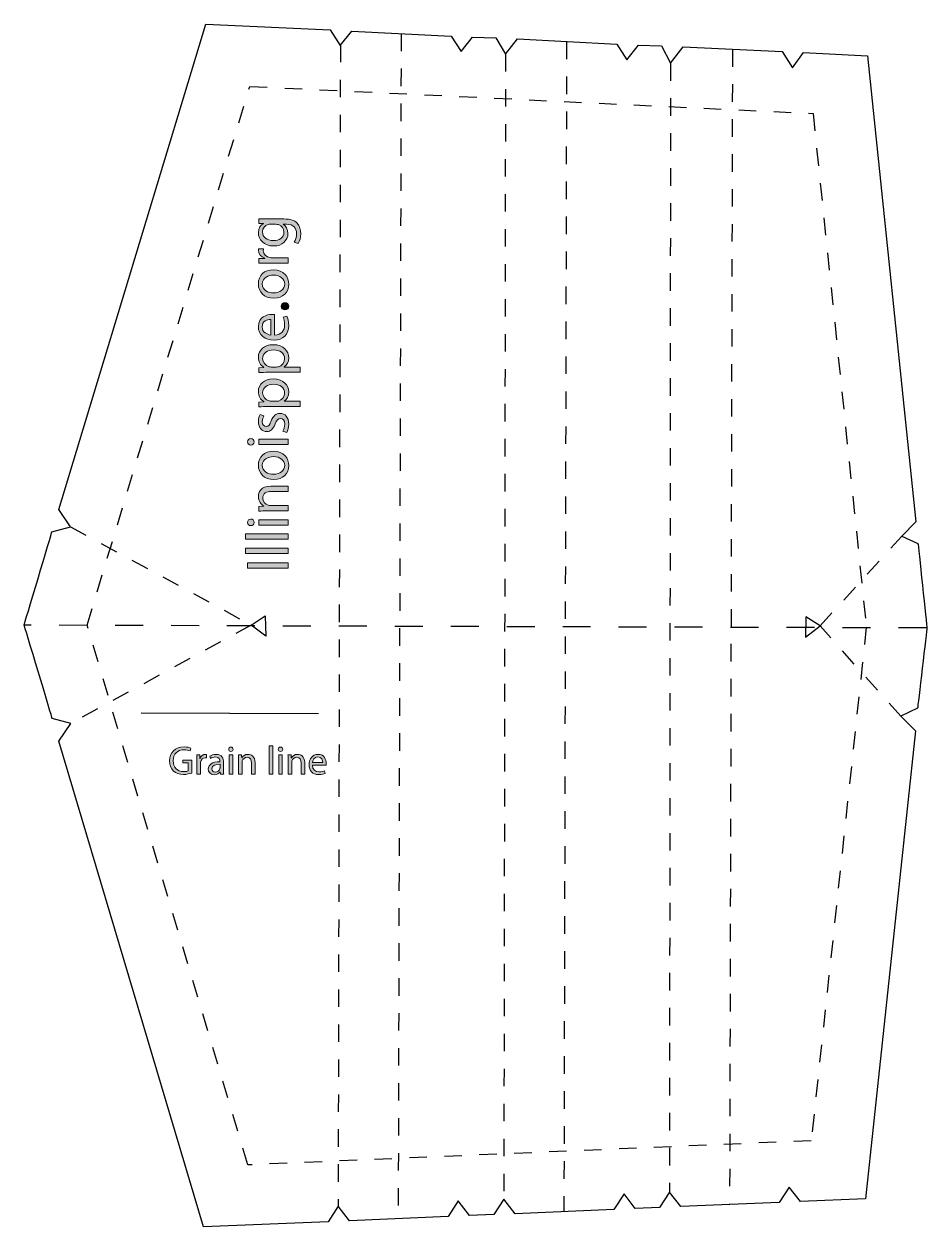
# Model space of a CAD drawing. Extents: x 39 to 556, y 54 to 741.
import ezdxf

# ---------------------------------------------------------------- set-up
doc = ezdxf.new("R2010")
doc.units = 0
doc.header["$MEASUREMENT"] = 0
for name, pattern in [('AI-Linetype-1', [32, 16, -16]), ('AI-Linetype-10', [20, 10, -10]), ('AI-Linetype-11', [20, 10, -10]), ('AI-Linetype-2', [20, 10, -10]), ('AI-Linetype-3', [20, 10, -10]), ('AI-Linetype-4', [20, 10, -10]), ('AI-Linetype-5', [20, 10, -10]), ('AI-Linetype-6', [20, 10, -10]), ('AI-Linetype-7', [20, 10, -10]), ('AI-Linetype-8', [20, 10, -10]), ('AI-Linetype-9', [20, 10, -10])]:
    doc.linetypes.add(name, pattern=pattern)
doc.layers.add('Layer 2', color=7, linetype='Continuous')

# ---------------------------------------------------------------- blocks, each defined once
blk = doc.blocks.new('block 2')
at = {"layer": 'Layer 2', "true_color": 0x231f20}
h = blk.add_hatch(color=250, dxfattribs=at)
h.dxf.hatch_style = 2
edge = h.paths.add_edge_path()
edge.add_spline(control_points=[(135.27, 313.22), (134.38, 312.9), (132.61, 312.38), (130.52, 312.38), (128.18, 312.38), (126.25, 312.97), (124.74, 314.42), (123.41, 315.7), (122.58, 317.77), (122.58, 320.18), (122.6, 324.79), (125.77, 328.16), (130.96, 328.16), (132.75, 328.16), (134.15, 327.77), (134.81, 327.45), (134.81, 327.45), (134.33, 325.82), (134.33, 325.82), (133.5, 326.19), (132.47, 326.49), (130.91, 326.49), (127.15, 326.49), (124.69, 324.15), (124.69, 320.27), (124.69, 316.35), (127.06, 314.03), (130.66, 314.03), (131.97, 314.03), (132.86, 314.21), (133.32, 314.44), (133.32, 314.44), (133.32, 319.05), (133.32, 319.05), (133.32, 319.05), (130.18, 319.05), (130.18, 319.05), (130.18, 319.05), (130.18, 320.66), (130.18, 320.66), (130.18, 320.66), (135.27, 320.66), (135.27, 320.66), (135.27, 320.66), (135.27, 313.22), (135.27, 313.22)], knot_values=[0, 0, 0, 0, 1, 1, 1, 2, 2, 2, 3, 3, 3, 4, 4, 4, 5, 5, 5, 6, 6, 6, 7, 7, 7, 8, 8, 8, 9, 9, 9, 10, 10, 10, 11, 11, 11, 12, 12, 12, 13, 13, 13, 14, 14, 14, 15, 15, 15, 15], degree=3, periodic=1)
h = blk.add_hatch(color=250, dxfattribs=at)
h.dxf.hatch_style = 2
edge = h.paths.add_edge_path()
edge.add_spline(control_points=[(138.25, 320.18), (138.25, 321.49), (138.23, 322.61), (138.16, 323.64), (138.16, 323.64), (139.93, 323.64), (139.93, 323.64), (139.93, 323.64), (140, 321.46), (140, 321.46), (140, 321.46), (140.09, 321.46), (140.09, 321.46), (140.59, 322.96), (141.81, 323.9), (143.16, 323.9), (143.39, 323.9), (143.55, 323.87), (143.74, 323.83), (143.74, 323.83), (143.74, 321.92), (143.74, 321.92), (143.53, 321.97), (143.32, 321.99), (143.05, 321.99), (141.63, 321.99), (140.62, 320.91), (140.34, 319.4), (140.29, 319.12), (140.25, 318.8), (140.25, 318.46), (140.25, 318.46), (140.25, 312.54), (140.25, 312.54), (140.25, 312.54), (138.25, 312.54), (138.25, 312.54), (138.25, 312.54), (138.25, 320.18), (138.25, 320.18)], knot_values=[0, 0, 0, 0, 1, 1, 1, 2, 2, 2, 3, 3, 3, 4, 4, 4, 5, 5, 5, 6, 6, 6, 7, 7, 7, 8, 8, 8, 9, 9, 9, 10, 10, 10, 11, 11, 11, 12, 12, 12, 13, 13, 13, 13], degree=3, periodic=1)
h = blk.add_hatch(color=250, dxfattribs=at)
h.dxf.hatch_style = 2
edge = h.paths.add_edge_path()
edge.add_spline(control_points=[(151.79, 312.54), (151.79, 312.54), (151.63, 313.94), (151.63, 313.94), (151.63, 313.94), (151.56, 313.94), (151.56, 313.94), (150.94, 313.06), (149.75, 312.28), (148.16, 312.28), (145.92, 312.28), (144.77, 313.87), (144.77, 315.47), (144.77, 318.16), (147.15, 319.63), (151.45, 319.6), (151.45, 319.6), (151.45, 319.83), (151.45, 319.83), (151.45, 320.75), (151.19, 322.4), (148.92, 322.4), (147.89, 322.4), (146.81, 322.08), (146.03, 321.58), (146.03, 321.58), (145.57, 322.91), (145.57, 322.91), (146.49, 323.51), (147.82, 323.9), (149.22, 323.9), (152.62, 323.9), (153.44, 321.58), (153.44, 319.35), (153.44, 319.35), (153.44, 315.2), (153.44, 315.2), (153.44, 314.23), (153.49, 313.29), (153.63, 312.54), (153.63, 312.54), (151.79, 312.54), (151.79, 312.54)], knot_values=[0, 0, 0, 0, 1, 1, 1, 2, 2, 2, 3, 3, 3, 4, 4, 4, 5, 5, 5, 6, 6, 6, 7, 7, 7, 8, 8, 8, 9, 9, 9, 10, 10, 10, 11, 11, 11, 12, 12, 12, 13, 13, 13, 14, 14, 14, 14], degree=3, periodic=1)
edge = h.paths.add_edge_path()
edge.add_spline(control_points=[(151.49, 318.21), (149.29, 318.25), (146.79, 317.86), (146.79, 315.7), (146.79, 314.39), (147.66, 313.78), (148.69, 313.78), (150.14, 313.78), (151.06, 314.69), (151.38, 315.63), (151.45, 315.84), (151.49, 316.07), (151.49, 316.28), (151.49, 316.28), (151.49, 318.21), (151.49, 318.21)], knot_values=[0, 0, 0, 0, 1, 1, 1, 2, 2, 2, 3, 3, 3, 4, 4, 4, 5, 5, 5, 5], degree=3, periodic=1)
h = blk.add_hatch(color=250, dxfattribs=at)
h.dxf.hatch_style = 2
edge = h.paths.add_edge_path()
edge.add_spline(control_points=[(158.95, 326.76), (158.97, 326.08), (158.47, 325.53), (157.66, 325.53), (156.95, 325.53), (156.45, 326.08), (156.45, 326.76), (156.45, 327.48), (156.97, 328.03), (157.71, 328.03), (158.47, 328.03), (158.95, 327.48), (158.95, 326.76)], knot_values=[0, 0, 0, 0, 1, 1, 1, 2, 2, 2, 3, 3, 3, 4, 4, 4, 4], degree=3, periodic=1)
h.paths.add_polyline_path([(156.7, 312.54), (156.7, 323.64), (158.72, 323.64), (158.72, 312.54)])
h = blk.add_hatch(color=250, dxfattribs=at)
h.dxf.hatch_style = 2
edge = h.paths.add_edge_path()
edge.add_spline(control_points=[(162.07, 320.64), (162.07, 321.79), (162.04, 322.73), (161.98, 323.64), (161.98, 323.64), (163.77, 323.64), (163.77, 323.64), (163.77, 323.64), (163.88, 321.81), (163.88, 321.81), (163.88, 321.81), (163.93, 321.81), (163.93, 321.81), (164.48, 322.86), (165.76, 323.9), (167.6, 323.9), (169.14, 323.9), (171.52, 322.98), (171.52, 319.17), (171.52, 319.17), (171.52, 312.54), (171.52, 312.54), (171.52, 312.54), (169.5, 312.54), (169.5, 312.54), (169.5, 312.54), (169.5, 318.94), (169.5, 318.94), (169.5, 320.73), (168.84, 322.22), (166.93, 322.22), (165.6, 322.22), (164.57, 321.28), (164.23, 320.16), (164.13, 319.9), (164.09, 319.56), (164.09, 319.21), (164.09, 319.21), (164.09, 312.54), (164.09, 312.54), (164.09, 312.54), (162.07, 312.54), (162.07, 312.54), (162.07, 312.54), (162.07, 320.64), (162.07, 320.64)], knot_values=[0, 0, 0, 0, 1, 1, 1, 2, 2, 2, 3, 3, 3, 4, 4, 4, 5, 5, 5, 6, 6, 6, 7, 7, 7, 8, 8, 8, 9, 9, 9, 10, 10, 10, 11, 11, 11, 12, 12, 12, 13, 13, 13, 14, 14, 14, 15, 15, 15, 15], degree=3, periodic=1)
h = blk.add_hatch(color=250, dxfattribs=at)
h.dxf.hatch_style = 2
h.paths.add_polyline_path([(179.67, 328.83), (181.69, 328.83), (181.69, 312.54), (179.67, 312.54)])
h = blk.add_hatch(color=250, dxfattribs=at)
h.dxf.hatch_style = 2
edge = h.paths.add_edge_path()
edge.add_spline(control_points=[(187.33, 326.76), (187.35, 326.08), (186.85, 325.53), (186.04, 325.53), (185.33, 325.53), (184.83, 326.08), (184.83, 326.76), (184.83, 327.48), (185.36, 328.03), (186.09, 328.03), (186.85, 328.03), (187.33, 327.48), (187.33, 326.76)], knot_values=[0, 0, 0, 0, 1, 1, 1, 2, 2, 2, 3, 3, 3, 4, 4, 4, 4], degree=3, periodic=1)
h.paths.add_polyline_path([(185.08, 312.54), (185.08, 323.64), (187.1, 323.64), (187.1, 312.54)])
h = blk.add_hatch(color=250, dxfattribs=at)
h.dxf.hatch_style = 2
edge = h.paths.add_edge_path()
edge.add_spline(control_points=[(190.45, 320.64), (190.45, 321.79), (190.43, 322.73), (190.36, 323.64), (190.36, 323.64), (192.15, 323.64), (192.15, 323.64), (192.15, 323.64), (192.26, 321.81), (192.26, 321.81), (192.26, 321.81), (192.31, 321.81), (192.31, 321.81), (192.86, 322.86), (194.14, 323.9), (195.98, 323.9), (197.52, 323.9), (199.9, 322.98), (199.9, 319.17), (199.9, 319.17), (199.9, 312.54), (199.9, 312.54), (199.9, 312.54), (197.88, 312.54), (197.88, 312.54), (197.88, 312.54), (197.88, 318.94), (197.88, 318.94), (197.88, 320.73), (197.22, 322.22), (195.31, 322.22), (193.98, 322.22), (192.95, 321.28), (192.61, 320.16), (192.51, 319.9), (192.47, 319.56), (192.47, 319.21), (192.47, 319.21), (192.47, 312.54), (192.47, 312.54), (192.47, 312.54), (190.45, 312.54), (190.45, 312.54), (190.45, 312.54), (190.45, 320.64), (190.45, 320.64)], knot_values=[0, 0, 0, 0, 1, 1, 1, 2, 2, 2, 3, 3, 3, 4, 4, 4, 5, 5, 5, 6, 6, 6, 7, 7, 7, 8, 8, 8, 9, 9, 9, 10, 10, 10, 11, 11, 11, 12, 12, 12, 13, 13, 13, 14, 14, 14, 15, 15, 15, 15], degree=3, periodic=1)
h = blk.add_hatch(color=250, dxfattribs=at)
h.dxf.hatch_style = 2
edge = h.paths.add_edge_path()
edge.add_spline(control_points=[(204.31, 317.72), (204.35, 314.99), (206.1, 313.87), (208.12, 313.87), (209.56, 313.87), (210.43, 314.12), (211.19, 314.44), (211.19, 314.44), (211.54, 313), (211.54, 313), (210.82, 312.67), (209.61, 312.31), (207.84, 312.31), (204.42, 312.31), (202.38, 314.56), (202.38, 317.91), (202.38, 321.26), (204.35, 323.9), (207.59, 323.9), (211.21, 323.9), (212.18, 320.71), (212.18, 318.66), (212.18, 318.25), (212.13, 317.93), (212.11, 317.72), (212.11, 317.72), (204.31, 317.72), (204.31, 317.72)], knot_values=[0, 0, 0, 0, 1, 1, 1, 2, 2, 2, 3, 3, 3, 4, 4, 4, 5, 5, 5, 6, 6, 6, 7, 7, 7, 8, 8, 8, 9, 9, 9, 9], degree=3, periodic=1)
edge = h.paths.add_edge_path()
edge.add_spline(control_points=[(210.23, 319.17), (210.25, 320.45), (209.7, 322.45), (207.43, 322.45), (205.39, 322.45), (204.49, 320.57), (204.33, 319.17), (204.33, 319.17), (210.23, 319.17), (210.23, 319.17)], knot_values=[0, 0, 0, 0, 1, 1, 1, 2, 2, 2, 3, 3, 3, 3], degree=3, periodic=1)
at = {"layer": 'Layer 2', "lineweight": 0}
for points in [[(156.7, 312.54), (156.7, 323.64), (158.72, 323.64), (158.72, 312.54), (156.7, 312.54)], [(179.67, 328.83), (181.69, 328.83), (181.69, 312.54), (179.67, 312.54), (179.67, 328.83)], [(185.08, 312.54), (185.08, 323.64), (187.1, 323.64), (187.1, 312.54), (185.08, 312.54)]]:
    blk.add_lwpolyline(points, dxfattribs=at)
for points, knots in [([(135.27, 313.22), (134.38, 312.9), (132.61, 312.38), (130.52, 312.38), (128.18, 312.38), (126.25, 312.97), (124.74, 314.42), (123.41, 315.7), (122.58, 317.77), (122.58, 320.18), (122.6, 324.79), (125.77, 328.16), (130.96, 328.16), (132.75, 328.16), (134.15, 327.77), (134.81, 327.45), (134.81, 327.45), (134.33, 325.82), (134.33, 325.82), (133.5, 326.19), (132.47, 326.49), (130.91, 326.49), (127.15, 326.49), (124.69, 324.15), (124.69, 320.27), (124.69, 316.35), (127.06, 314.03), (130.66, 314.03), (131.97, 314.03), (132.86, 314.21), (133.32, 314.44), (133.32, 314.44), (133.32, 319.05), (133.32, 319.05), (133.32, 319.05), (130.18, 319.05), (130.18, 319.05), (130.18, 319.05), (130.18, 320.66), (130.18, 320.66), (130.18, 320.66), (135.27, 320.66), (135.27, 320.66), (135.27, 320.66), (135.27, 313.22), (135.27, 313.22)], [0, 0, 0, 0, 1, 1, 1, 2, 2, 2, 3, 3, 3, 4, 4, 4, 5, 5, 5, 6, 6, 6, 7, 7, 7, 8, 8, 8, 9, 9, 9, 10, 10, 10, 11, 11, 11, 12, 12, 12, 13, 13, 13, 14, 14, 14, 15, 15, 15, 15]), ([(138.25, 320.18), (138.25, 321.49), (138.23, 322.61), (138.16, 323.64), (138.16, 323.64), (139.93, 323.64), (139.93, 323.64), (139.93, 323.64), (140, 321.46), (140, 321.46), (140, 321.46), (140.09, 321.46), (140.09, 321.46), (140.59, 322.96), (141.81, 323.9), (143.16, 323.9), (143.39, 323.9), (143.55, 323.87), (143.74, 323.83), (143.74, 323.83), (143.74, 321.92), (143.74, 321.92), (143.53, 321.97), (143.32, 321.99), (143.05, 321.99), (141.63, 321.99), (140.62, 320.91), (140.34, 319.4), (140.29, 319.12), (140.25, 318.8), (140.25, 318.46), (140.25, 318.46), (140.25, 312.54), (140.25, 312.54), (140.25, 312.54), (138.25, 312.54), (138.25, 312.54), (138.25, 312.54), (138.25, 320.18), (138.25, 320.18)], [0, 0, 0, 0, 1, 1, 1, 2, 2, 2, 3, 3, 3, 4, 4, 4, 5, 5, 5, 6, 6, 6, 7, 7, 7, 8, 8, 8, 9, 9, 9, 10, 10, 10, 11, 11, 11, 12, 12, 12, 13, 13, 13, 13]), ([(151.79, 312.54), (151.79, 312.54), (151.63, 313.94), (151.63, 313.94), (151.63, 313.94), (151.56, 313.94), (151.56, 313.94), (150.94, 313.06), (149.75, 312.28), (148.16, 312.28), (145.92, 312.28), (144.77, 313.87), (144.77, 315.47), (144.77, 318.16), (147.15, 319.63), (151.45, 319.6), (151.45, 319.6), (151.45, 319.83), (151.45, 319.83), (151.45, 320.75), (151.19, 322.4), (148.92, 322.4), (147.89, 322.4), (146.81, 322.08), (146.03, 321.58), (146.03, 321.58), (145.57, 322.91), (145.57, 322.91), (146.49, 323.51), (147.82, 323.9), (149.22, 323.9), (152.62, 323.9), (153.44, 321.58), (153.44, 319.35), (153.44, 319.35), (153.44, 315.2), (153.44, 315.2), (153.44, 314.23), (153.49, 313.29), (153.63, 312.54), (153.63, 312.54), (151.79, 312.54), (151.79, 312.54)], [0, 0, 0, 0, 1, 1, 1, 2, 2, 2, 3, 3, 3, 4, 4, 4, 5, 5, 5, 6, 6, 6, 7, 7, 7, 8, 8, 8, 9, 9, 9, 10, 10, 10, 11, 11, 11, 12, 12, 12, 13, 13, 13, 14, 14, 14, 14]), ([(158.95, 326.76), (158.97, 326.08), (158.47, 325.53), (157.66, 325.53), (156.95, 325.53), (156.45, 326.08), (156.45, 326.76), (156.45, 327.48), (156.97, 328.03), (157.71, 328.03), (158.47, 328.03), (158.95, 327.48), (158.95, 326.76)], [0, 0, 0, 0, 1, 1, 1, 2, 2, 2, 3, 3, 3, 4, 4, 4, 4]), ([(162.07, 320.64), (162.07, 321.79), (162.04, 322.73), (161.98, 323.64), (161.98, 323.64), (163.77, 323.64), (163.77, 323.64), (163.77, 323.64), (163.88, 321.81), (163.88, 321.81), (163.88, 321.81), (163.93, 321.81), (163.93, 321.81), (164.48, 322.86), (165.76, 323.9), (167.6, 323.9), (169.14, 323.9), (171.52, 322.98), (171.52, 319.17), (171.52, 319.17), (171.52, 312.54), (171.52, 312.54), (171.52, 312.54), (169.5, 312.54), (169.5, 312.54), (169.5, 312.54), (169.5, 318.94), (169.5, 318.94), (169.5, 320.73), (168.84, 322.22), (166.93, 322.22), (165.6, 322.22), (164.57, 321.28), (164.23, 320.16), (164.13, 319.9), (164.09, 319.56), (164.09, 319.21), (164.09, 319.21), (164.09, 312.54), (164.09, 312.54), (164.09, 312.54), (162.07, 312.54), (162.07, 312.54), (162.07, 312.54), (162.07, 320.64), (162.07, 320.64)], [0, 0, 0, 0, 1, 1, 1, 2, 2, 2, 3, 3, 3, 4, 4, 4, 5, 5, 5, 6, 6, 6, 7, 7, 7, 8, 8, 8, 9, 9, 9, 10, 10, 10, 11, 11, 11, 12, 12, 12, 13, 13, 13, 14, 14, 14, 15, 15, 15, 15]), ([(187.33, 326.76), (187.35, 326.08), (186.85, 325.53), (186.04, 325.53), (185.33, 325.53), (184.83, 326.08), (184.83, 326.76), (184.83, 327.48), (185.36, 328.03), (186.09, 328.03), (186.85, 328.03), (187.33, 327.48), (187.33, 326.76)], [0, 0, 0, 0, 1, 1, 1, 2, 2, 2, 3, 3, 3, 4, 4, 4, 4]), ([(190.45, 320.64), (190.45, 321.79), (190.43, 322.73), (190.36, 323.64), (190.36, 323.64), (192.15, 323.64), (192.15, 323.64), (192.15, 323.64), (192.26, 321.81), (192.26, 321.81), (192.26, 321.81), (192.31, 321.81), (192.31, 321.81), (192.86, 322.86), (194.14, 323.9), (195.98, 323.9), (197.52, 323.9), (199.9, 322.98), (199.9, 319.17), (199.9, 319.17), (199.9, 312.54), (199.9, 312.54), (199.9, 312.54), (197.88, 312.54), (197.88, 312.54), (197.88, 312.54), (197.88, 318.94), (197.88, 318.94), (197.88, 320.73), (197.22, 322.22), (195.31, 322.22), (193.98, 322.22), (192.95, 321.28), (192.61, 320.16), (192.51, 319.9), (192.47, 319.56), (192.47, 319.21), (192.47, 319.21), (192.47, 312.54), (192.47, 312.54), (192.47, 312.54), (190.45, 312.54), (190.45, 312.54), (190.45, 312.54), (190.45, 320.64), (190.45, 320.64)], [0, 0, 0, 0, 1, 1, 1, 2, 2, 2, 3, 3, 3, 4, 4, 4, 5, 5, 5, 6, 6, 6, 7, 7, 7, 8, 8, 8, 9, 9, 9, 10, 10, 10, 11, 11, 11, 12, 12, 12, 13, 13, 13, 14, 14, 14, 15, 15, 15, 15]), ([(204.31, 317.72), (204.35, 314.99), (206.1, 313.87), (208.12, 313.87), (209.56, 313.87), (210.43, 314.12), (211.19, 314.44), (211.19, 314.44), (211.54, 313), (211.54, 313), (210.82, 312.67), (209.61, 312.31), (207.84, 312.31), (204.42, 312.31), (202.38, 314.56), (202.38, 317.91), (202.38, 321.26), (204.35, 323.9), (207.59, 323.9), (211.21, 323.9), (212.18, 320.71), (212.18, 318.66), (212.18, 318.25), (212.13, 317.93), (212.11, 317.72), (212.11, 317.72), (204.31, 317.72), (204.31, 317.72)], [0, 0, 0, 0, 1, 1, 1, 2, 2, 2, 3, 3, 3, 4, 4, 4, 5, 5, 5, 6, 6, 6, 7, 7, 7, 8, 8, 8, 9, 9, 9, 9]), ([(151.49, 318.21), (149.29, 318.25), (146.79, 317.86), (146.79, 315.7), (146.79, 314.39), (147.66, 313.78), (148.69, 313.78), (150.14, 313.78), (151.06, 314.69), (151.38, 315.63), (151.45, 315.84), (151.49, 316.07), (151.49, 316.28), (151.49, 316.28), (151.49, 318.21), (151.49, 318.21)], [0, 0, 0, 0, 1, 1, 1, 2, 2, 2, 3, 3, 3, 4, 4, 4, 5, 5, 5, 5]), ([(210.23, 319.17), (210.25, 320.45), (209.7, 322.45), (207.43, 322.45), (205.39, 322.45), (204.49, 320.57), (204.33, 319.17), (204.33, 319.17), (210.23, 319.17), (210.23, 319.17)], [0, 0, 0, 0, 1, 1, 1, 2, 2, 2, 3, 3, 3, 3])]:
    blk.add_open_spline(points, degree=3, knots=knots, dxfattribs=at)
blk = doc.blocks.new('block 3')
at = {"layer": 'Layer 2', "true_color": 0x231f20}
h = blk.add_hatch(color=250, dxfattribs=at)
h.dxf.hatch_style = 2
edge = h.paths.add_edge_path()
edge.add_spline(control_points=[(173.77, 630.06), (174.98, 630), (176.32, 629.93), (178.35, 629.93), (178.35, 629.93), (188.02, 629.93), (188.02, 629.93), (191.84, 629.93), (194.18, 629.17), (195.62, 627.55), (197.14, 625.94), (197.62, 623.6), (197.62, 621.5), (197.62, 619.5), (197.14, 617.3), (196.24, 615.96), (196.24, 615.96), (193.94, 616.71), (193.94, 616.71), (194.63, 617.81), (195.25, 619.54), (195.25, 621.6), (195.25, 624.7), (193.63, 626.97), (189.43, 626.97), (189.43, 626.97), (187.57, 626.97), (187.57, 626.97), (187.57, 626.97), (187.57, 626.9), (187.57, 626.9), (189.12, 625.97), (190.36, 624.18), (190.36, 621.6), (190.36, 617.47), (186.85, 614.51), (182.24, 614.51), (176.6, 614.51), (173.4, 618.19), (173.4, 622.01), (173.4, 624.9), (174.91, 626.49), (176.29, 627.21), (176.29, 627.21), (176.29, 627.28), (176.29, 627.28), (176.29, 627.28), (173.77, 627.42), (173.77, 627.42), (173.77, 627.42), (173.77, 630.06), (173.77, 630.06)], knot_values=[0, 0, 0, 0, 1, 1, 1, 2, 2, 2, 3, 3, 3, 4, 4, 4, 5, 5, 5, 6, 6, 6, 7, 7, 7, 8, 8, 8, 9, 9, 9, 10, 10, 10, 11, 11, 11, 12, 12, 12, 13, 13, 13, 14, 14, 14, 15, 15, 15, 16, 16, 16, 17, 17, 17, 17], degree=3, periodic=1)
edge = h.paths.add_edge_path()
edge.add_spline(control_points=[(180.35, 626.93), (179.83, 626.93), (179.38, 626.9), (178.97, 626.76), (177.22, 626.21), (175.77, 624.73), (175.77, 622.53), (175.77, 619.64), (178.21, 617.57), (182.07, 617.57), (185.34, 617.57), (188.05, 619.23), (188.05, 622.49), (188.05, 624.35), (186.88, 626.04), (184.96, 626.69), (184.44, 626.86), (183.86, 626.93), (183.34, 626.93), (183.34, 626.93), (180.35, 626.93), (180.35, 626.93)], knot_values=[0, 0, 0, 0, 1, 1, 1, 2, 2, 2, 3, 3, 3, 4, 4, 4, 5, 5, 5, 6, 6, 6, 7, 7, 7, 7], degree=3, periodic=1)
h = blk.add_hatch(color=250, dxfattribs=at)
h.dxf.hatch_style = 2
edge = h.paths.add_edge_path()
edge.add_spline(control_points=[(178.97, 604.74), (177.01, 604.74), (175.32, 604.7), (173.77, 604.6), (173.77, 604.6), (173.77, 607.25), (173.77, 607.25), (173.77, 607.25), (177.04, 607.35), (177.04, 607.35), (177.04, 607.35), (177.04, 607.49), (177.04, 607.49), (174.81, 608.25), (173.4, 610.07), (173.4, 612.1), (173.4, 612.44), (173.43, 612.69), (173.5, 612.96), (173.5, 612.96), (176.36, 612.96), (176.36, 612.96), (176.29, 612.65), (176.25, 612.34), (176.25, 611.93), (176.25, 609.79), (177.87, 608.28), (180.14, 607.87), (180.55, 607.8), (181.04, 607.73), (181.55, 607.73), (181.55, 607.73), (190.43, 607.73), (190.43, 607.73), (190.43, 607.73), (190.43, 604.74), (190.43, 604.74), (190.43, 604.74), (178.97, 604.74), (178.97, 604.74)], knot_values=[0, 0, 0, 0, 1, 1, 1, 2, 2, 2, 3, 3, 3, 4, 4, 4, 5, 5, 5, 6, 6, 6, 7, 7, 7, 8, 8, 8, 9, 9, 9, 10, 10, 10, 11, 11, 11, 12, 12, 12, 13, 13, 13, 13], degree=3, periodic=1)
h = blk.add_hatch(color=250, dxfattribs=at)
h.dxf.hatch_style = 2
edge = h.paths.add_edge_path()
edge.add_spline(control_points=[(181.96, 600.91), (188.12, 600.91), (190.81, 596.65), (190.81, 592.62), (190.81, 588.11), (187.5, 584.64), (182.24, 584.64), (176.67, 584.64), (173.4, 588.29), (173.4, 592.9), (173.4, 597.68), (176.87, 600.91), (181.96, 600.91)], knot_values=[0, 0, 0, 0, 1, 1, 1, 2, 2, 2, 3, 3, 3, 4, 4, 4, 4], degree=3, periodic=1)
edge = h.paths.add_edge_path()
edge.add_spline(control_points=[(182.14, 587.7), (185.78, 587.7), (188.54, 589.8), (188.54, 592.76), (188.54, 595.65), (185.82, 597.82), (182.07, 597.82), (179.25, 597.82), (175.67, 596.41), (175.67, 592.83), (175.67, 589.25), (178.97, 587.7), (182.14, 587.7)], knot_values=[0, 0, 0, 0, 1, 1, 1, 2, 2, 2, 3, 3, 3, 4, 4, 4, 4], degree=3, periodic=1)
h = blk.add_hatch(color=250, dxfattribs=at)
h.dxf.hatch_style = 2
edge = h.paths.add_edge_path()
edge.add_spline(control_points=[(188.64, 578), (187.37, 578), (186.47, 578.86), (186.47, 580.06), (186.47, 581.27), (187.37, 582.09), (188.64, 582.09), (189.88, 582.09), (190.81, 581.3), (190.81, 580.03), (190.81, 578.82), (189.88, 578), (188.64, 578)], knot_values=[0, 0, 0, 0, 1, 1, 1, 2, 2, 2, 3, 3, 3, 4, 4, 4, 4], degree=3, periodic=1)
h = blk.add_hatch(color=250, dxfattribs=at)
h.dxf.hatch_style = 2
edge = h.paths.add_edge_path()
edge.add_spline(control_points=[(182.65, 563.58), (186.75, 563.64), (188.43, 566.26), (188.43, 569.29), (188.43, 571.46), (188.05, 572.76), (187.57, 573.9), (187.57, 573.9), (189.74, 574.41), (189.74, 574.41), (190.22, 573.35), (190.77, 571.52), (190.77, 568.87), (190.77, 563.75), (187.4, 560.69), (182.38, 560.69), (177.35, 560.69), (173.4, 563.64), (173.4, 568.5), (173.4, 573.93), (178.18, 575.38), (181.24, 575.38), (181.86, 575.38), (182.34, 575.31), (182.65, 575.27), (182.65, 575.27), (182.65, 563.58), (182.65, 563.58)], knot_values=[0, 0, 0, 0, 1, 1, 1, 2, 2, 2, 3, 3, 3, 4, 4, 4, 5, 5, 5, 6, 6, 6, 7, 7, 7, 8, 8, 8, 9, 9, 9, 9], degree=3, periodic=1)
edge = h.paths.add_edge_path()
edge.add_spline(control_points=[(180.48, 572.45), (178.56, 572.49), (175.56, 571.66), (175.56, 568.26), (175.56, 565.19), (178.39, 563.85), (180.48, 563.61), (180.48, 563.61), (180.48, 572.45), (180.48, 572.45)], knot_values=[0, 0, 0, 0, 1, 1, 1, 2, 2, 2, 3, 3, 3, 3], degree=3, periodic=1)
h = blk.add_hatch(color=250, dxfattribs=at)
h.dxf.hatch_style = 2
edge = h.paths.add_edge_path()
edge.add_spline(control_points=[(179.21, 542.31), (177.08, 542.31), (175.36, 542.24), (173.77, 542.17), (173.77, 542.17), (173.77, 544.89), (173.77, 544.89), (173.77, 544.89), (176.63, 545.03), (176.63, 545.03), (176.63, 545.03), (176.63, 545.09), (176.63, 545.09), (174.6, 546.33), (173.4, 548.29), (173.4, 551.01), (173.4, 555.04), (176.8, 558.07), (181.86, 558.07), (187.85, 558.07), (190.81, 554.42), (190.81, 550.5), (190.81, 548.29), (189.84, 546.37), (188.19, 545.37), (188.19, 545.37), (188.19, 545.3), (188.19, 545.3), (188.19, 545.3), (197.24, 545.3), (197.24, 545.3), (197.24, 545.3), (197.24, 542.31), (197.24, 542.31), (197.24, 542.31), (179.21, 542.31), (179.21, 542.31)], knot_values=[0, 0, 0, 0, 1, 1, 1, 2, 2, 2, 3, 3, 3, 4, 4, 4, 5, 5, 5, 6, 6, 6, 7, 7, 7, 8, 8, 8, 9, 9, 9, 10, 10, 10, 11, 11, 11, 12, 12, 12, 12], degree=3, periodic=1)
edge = h.paths.add_edge_path()
edge.add_spline(control_points=[(183.65, 545.3), (184.1, 545.3), (184.51, 545.37), (184.89, 545.44), (186.99, 545.99), (188.43, 547.81), (188.43, 549.98), (188.43, 553.18), (185.82, 555.04), (182, 555.04), (178.66, 555.04), (175.81, 553.28), (175.81, 550.08), (175.81, 548.02), (177.28, 546.09), (179.56, 545.51), (179.93, 545.4), (180.38, 545.3), (180.79, 545.3), (180.79, 545.3), (183.65, 545.3), (183.65, 545.3)], knot_values=[0, 0, 0, 0, 1, 1, 1, 2, 2, 2, 3, 3, 3, 4, 4, 4, 5, 5, 5, 6, 6, 6, 7, 7, 7, 7], degree=3, periodic=1)
h = blk.add_hatch(color=250, dxfattribs=at)
h.dxf.hatch_style = 2
edge = h.paths.add_edge_path()
edge.add_spline(control_points=[(179.21, 522.73), (177.08, 522.73), (175.36, 522.66), (173.77, 522.59), (173.77, 522.59), (173.77, 525.31), (173.77, 525.31), (173.77, 525.31), (176.63, 525.44), (176.63, 525.44), (176.63, 525.44), (176.63, 525.51), (176.63, 525.51), (174.6, 526.75), (173.4, 528.71), (173.4, 531.43), (173.4, 535.46), (176.8, 538.48), (181.86, 538.48), (187.85, 538.48), (190.81, 534.84), (190.81, 530.92), (190.81, 528.71), (189.84, 526.79), (188.19, 525.79), (188.19, 525.79), (188.19, 525.72), (188.19, 525.72), (188.19, 525.72), (197.24, 525.72), (197.24, 525.72), (197.24, 525.72), (197.24, 522.73), (197.24, 522.73), (197.24, 522.73), (179.21, 522.73), (179.21, 522.73)], knot_values=[0, 0, 0, 0, 1, 1, 1, 2, 2, 2, 3, 3, 3, 4, 4, 4, 5, 5, 5, 6, 6, 6, 7, 7, 7, 8, 8, 8, 9, 9, 9, 10, 10, 10, 11, 11, 11, 12, 12, 12, 12], degree=3, periodic=1)
edge = h.paths.add_edge_path()
edge.add_spline(control_points=[(183.65, 525.72), (184.1, 525.72), (184.51, 525.79), (184.89, 525.86), (186.99, 526.41), (188.43, 528.23), (188.43, 530.4), (188.43, 533.6), (185.82, 535.46), (182, 535.46), (178.66, 535.46), (175.81, 533.7), (175.81, 530.5), (175.81, 528.44), (177.28, 526.51), (179.56, 525.93), (179.93, 525.82), (180.38, 525.72), (180.79, 525.72), (180.79, 525.72), (183.65, 525.72), (183.65, 525.72)], knot_values=[0, 0, 0, 0, 1, 1, 1, 2, 2, 2, 3, 3, 3, 4, 4, 4, 5, 5, 5, 6, 6, 6, 7, 7, 7, 7], degree=3, periodic=1)
h = blk.add_hatch(color=250, dxfattribs=at)
h.dxf.hatch_style = 2
edge = h.paths.add_edge_path()
edge.add_spline(control_points=[(187.33, 508.68), (187.92, 509.58), (188.54, 511.16), (188.54, 512.68), (188.54, 514.88), (187.44, 515.91), (186.06, 515.91), (184.61, 515.91), (183.82, 515.05), (183, 512.81), (181.93, 509.82), (180.28, 508.41), (178.28, 508.41), (175.6, 508.41), (173.4, 510.58), (173.4, 514.15), (173.4, 515.84), (173.88, 517.32), (174.43, 518.25), (174.43, 518.25), (176.63, 517.49), (176.63, 517.49), (176.22, 516.84), (175.67, 515.63), (175.67, 514.09), (175.67, 512.3), (176.7, 511.3), (177.94, 511.3), (179.31, 511.3), (179.93, 512.3), (180.76, 514.46), (181.86, 517.35), (183.31, 518.83), (185.78, 518.83), (188.71, 518.83), (190.77, 516.56), (190.77, 512.61), (190.77, 510.78), (190.33, 509.1), (189.64, 507.93), (189.64, 507.93), (187.33, 508.68), (187.33, 508.68)], knot_values=[0, 0, 0, 0, 1, 1, 1, 2, 2, 2, 3, 3, 3, 4, 4, 4, 5, 5, 5, 6, 6, 6, 7, 7, 7, 8, 8, 8, 9, 9, 9, 10, 10, 10, 11, 11, 11, 12, 12, 12, 13, 13, 13, 14, 14, 14, 14], degree=3, periodic=1)
h = blk.add_hatch(color=250, dxfattribs=at)
h.dxf.hatch_style = 2
edge = h.paths.add_edge_path()
edge.add_spline(control_points=[(169.1, 504.42), (170.13, 504.45), (170.95, 503.69), (170.95, 502.49), (170.95, 501.42), (170.13, 500.67), (169.1, 500.67), (168.03, 500.67), (167.2, 501.46), (167.2, 502.56), (167.2, 503.69), (168.03, 504.42), (169.1, 504.42)], knot_values=[0, 0, 0, 0, 1, 1, 1, 2, 2, 2, 3, 3, 3, 4, 4, 4, 4], degree=3, periodic=1)
h.paths.add_polyline_path([(190.43, 501.04), (173.77, 501.04), (173.77, 504.07), (190.43, 504.07)])
h = blk.add_hatch(color=250, dxfattribs=at)
h.dxf.hatch_style = 2
edge = h.paths.add_edge_path()
edge.add_spline(control_points=[(181.96, 497.22), (188.12, 497.22), (190.81, 492.95), (190.81, 488.93), (190.81, 484.42), (187.5, 480.95), (182.24, 480.95), (176.67, 480.95), (173.4, 484.59), (173.4, 489.2), (173.4, 493.99), (176.87, 497.22), (181.96, 497.22)], knot_values=[0, 0, 0, 0, 1, 1, 1, 2, 2, 2, 3, 3, 3, 4, 4, 4, 4], degree=3, periodic=1)
edge = h.paths.add_edge_path()
edge.add_spline(control_points=[(182.14, 484.01), (185.78, 484.01), (188.54, 486.11), (188.54, 489.07), (188.54, 491.96), (185.82, 494.12), (182.07, 494.12), (179.25, 494.12), (175.67, 492.71), (175.67, 489.13), (175.67, 485.56), (178.97, 484.01), (182.14, 484.01)], knot_values=[0, 0, 0, 0, 1, 1, 1, 2, 2, 2, 3, 3, 3, 4, 4, 4, 4], degree=3, periodic=1)
h = blk.add_hatch(color=250, dxfattribs=at)
h.dxf.hatch_style = 2
edge = h.paths.add_edge_path()
edge.add_spline(control_points=[(178.28, 463.05), (176.56, 463.05), (175.15, 463.01), (173.77, 462.91), (173.77, 462.91), (173.77, 465.6), (173.77, 465.6), (173.77, 465.6), (176.53, 465.77), (176.53, 465.77), (176.53, 465.77), (176.53, 465.84), (176.53, 465.84), (174.94, 466.66), (173.4, 468.59), (173.4, 471.34), (173.4, 473.65), (174.77, 477.23), (180.48, 477.23), (180.48, 477.23), (190.43, 477.23), (190.43, 477.23), (190.43, 477.23), (190.43, 474.2), (190.43, 474.2), (190.43, 474.2), (180.83, 474.2), (180.83, 474.2), (178.15, 474.2), (175.91, 473.2), (175.91, 470.34), (175.91, 468.35), (177.32, 466.8), (179, 466.28), (179.38, 466.15), (179.9, 466.08), (180.42, 466.08), (180.42, 466.08), (190.43, 466.08), (190.43, 466.08), (190.43, 466.08), (190.43, 463.05), (190.43, 463.05), (190.43, 463.05), (178.28, 463.05), (178.28, 463.05)], knot_values=[0, 0, 0, 0, 1, 1, 1, 2, 2, 2, 3, 3, 3, 4, 4, 4, 5, 5, 5, 6, 6, 6, 7, 7, 7, 8, 8, 8, 9, 9, 9, 10, 10, 10, 11, 11, 11, 12, 12, 12, 13, 13, 13, 14, 14, 14, 15, 15, 15, 15], degree=3, periodic=1)
h = blk.add_hatch(color=250, dxfattribs=at)
h.dxf.hatch_style = 2
edge = h.paths.add_edge_path()
edge.add_spline(control_points=[(169.1, 458.37), (170.13, 458.4), (170.95, 457.65), (170.95, 456.44), (170.95, 455.37), (170.13, 454.62), (169.1, 454.62), (168.03, 454.62), (167.2, 455.41), (167.2, 456.51), (167.2, 457.65), (168.03, 458.37), (169.1, 458.37)], knot_values=[0, 0, 0, 0, 1, 1, 1, 2, 2, 2, 3, 3, 3, 4, 4, 4, 4], degree=3, periodic=1)
h.paths.add_polyline_path([(190.43, 455), (173.77, 455), (173.77, 458.02), (190.43, 458.02)])
h = blk.add_hatch(color=250, dxfattribs=at)
h.dxf.hatch_style = 2
h.paths.add_polyline_path([(166, 446.87), (166, 449.9), (190.43, 449.9), (190.43, 446.87)])
h = blk.add_hatch(color=250, dxfattribs=at)
h.dxf.hatch_style = 2
h.paths.add_polyline_path([(166, 438.75), (166, 441.78), (190.43, 441.78), (190.43, 438.75)])
h = blk.add_hatch(color=250, dxfattribs=at)
h.dxf.hatch_style = 2
h.paths.add_polyline_path([(167.24, 433.28), (190.43, 433.28), (190.43, 430.29), (167.24, 430.29)])
at = {"layer": 'Layer 2', "lineweight": 0}
for points in [[(190.43, 501.04), (173.77, 501.04), (173.77, 504.07), (190.43, 504.07), (190.43, 501.04)], [(190.43, 455), (173.77, 455), (173.77, 458.02), (190.43, 458.02), (190.43, 455)], [(166, 446.87), (166, 449.9), (190.43, 449.9), (190.43, 446.87), (166, 446.87)], [(166, 438.75), (166, 441.78), (190.43, 441.78), (190.43, 438.75), (166, 438.75)], [(167.24, 433.28), (190.43, 433.28), (190.43, 430.29), (167.24, 430.29), (167.24, 433.28)]]:
    blk.add_lwpolyline(points, dxfattribs=at)
for points, knots in [([(173.77, 630.06), (174.98, 630), (176.32, 629.93), (178.35, 629.93), (178.35, 629.93), (188.02, 629.93), (188.02, 629.93), (191.84, 629.93), (194.18, 629.17), (195.62, 627.55), (197.14, 625.94), (197.62, 623.6), (197.62, 621.5), (197.62, 619.5), (197.14, 617.3), (196.24, 615.96), (196.24, 615.96), (193.94, 616.71), (193.94, 616.71), (194.63, 617.81), (195.25, 619.54), (195.25, 621.6), (195.25, 624.7), (193.63, 626.97), (189.43, 626.97), (189.43, 626.97), (187.57, 626.97), (187.57, 626.97), (187.57, 626.97), (187.57, 626.9), (187.57, 626.9), (189.12, 625.97), (190.36, 624.18), (190.36, 621.6), (190.36, 617.47), (186.85, 614.51), (182.24, 614.51), (176.6, 614.51), (173.4, 618.19), (173.4, 622.01), (173.4, 624.9), (174.91, 626.49), (176.29, 627.21), (176.29, 627.21), (176.29, 627.28), (176.29, 627.28), (176.29, 627.28), (173.77, 627.42), (173.77, 627.42), (173.77, 627.42), (173.77, 630.06), (173.77, 630.06)], [0, 0, 0, 0, 1, 1, 1, 2, 2, 2, 3, 3, 3, 4, 4, 4, 5, 5, 5, 6, 6, 6, 7, 7, 7, 8, 8, 8, 9, 9, 9, 10, 10, 10, 11, 11, 11, 12, 12, 12, 13, 13, 13, 14, 14, 14, 15, 15, 15, 16, 16, 16, 17, 17, 17, 17]), ([(180.35, 626.93), (179.83, 626.93), (179.38, 626.9), (178.97, 626.76), (177.22, 626.21), (175.77, 624.73), (175.77, 622.53), (175.77, 619.64), (178.21, 617.57), (182.07, 617.57), (185.34, 617.57), (188.05, 619.23), (188.05, 622.49), (188.05, 624.35), (186.88, 626.04), (184.96, 626.69), (184.44, 626.86), (183.86, 626.93), (183.34, 626.93), (183.34, 626.93), (180.35, 626.93), (180.35, 626.93)], [0, 0, 0, 0, 1, 1, 1, 2, 2, 2, 3, 3, 3, 4, 4, 4, 5, 5, 5, 6, 6, 6, 7, 7, 7, 7]), ([(178.97, 604.74), (177.01, 604.74), (175.32, 604.7), (173.77, 604.6), (173.77, 604.6), (173.77, 607.25), (173.77, 607.25), (173.77, 607.25), (177.04, 607.35), (177.04, 607.35), (177.04, 607.35), (177.04, 607.49), (177.04, 607.49), (174.81, 608.25), (173.4, 610.07), (173.4, 612.1), (173.4, 612.44), (173.43, 612.69), (173.5, 612.96), (173.5, 612.96), (176.36, 612.96), (176.36, 612.96), (176.29, 612.65), (176.25, 612.34), (176.25, 611.93), (176.25, 609.79), (177.87, 608.28), (180.14, 607.87), (180.55, 607.8), (181.04, 607.73), (181.55, 607.73), (181.55, 607.73), (190.43, 607.73), (190.43, 607.73), (190.43, 607.73), (190.43, 604.74), (190.43, 604.74), (190.43, 604.74), (178.97, 604.74), (178.97, 604.74)], [0, 0, 0, 0, 1, 1, 1, 2, 2, 2, 3, 3, 3, 4, 4, 4, 5, 5, 5, 6, 6, 6, 7, 7, 7, 8, 8, 8, 9, 9, 9, 10, 10, 10, 11, 11, 11, 12, 12, 12, 13, 13, 13, 13]), ([(181.96, 600.91), (188.12, 600.91), (190.81, 596.65), (190.81, 592.62), (190.81, 588.11), (187.5, 584.64), (182.24, 584.64), (176.67, 584.64), (173.4, 588.29), (173.4, 592.9), (173.4, 597.68), (176.87, 600.91), (181.96, 600.91)], [0, 0, 0, 0, 1, 1, 1, 2, 2, 2, 3, 3, 3, 4, 4, 4, 4]), ([(182.14, 587.7), (185.78, 587.7), (188.54, 589.8), (188.54, 592.76), (188.54, 595.65), (185.82, 597.82), (182.07, 597.82), (179.25, 597.82), (175.67, 596.41), (175.67, 592.83), (175.67, 589.25), (178.97, 587.7), (182.14, 587.7)], [0, 0, 0, 0, 1, 1, 1, 2, 2, 2, 3, 3, 3, 4, 4, 4, 4]), ([(188.64, 578), (187.37, 578), (186.47, 578.86), (186.47, 580.06), (186.47, 581.27), (187.37, 582.09), (188.64, 582.09), (189.88, 582.09), (190.81, 581.3), (190.81, 580.03), (190.81, 578.82), (189.88, 578), (188.64, 578)], [0, 0, 0, 0, 1, 1, 1, 2, 2, 2, 3, 3, 3, 4, 4, 4, 4]), ([(182.65, 563.58), (186.75, 563.64), (188.43, 566.26), (188.43, 569.29), (188.43, 571.46), (188.05, 572.76), (187.57, 573.9), (187.57, 573.9), (189.74, 574.41), (189.74, 574.41), (190.22, 573.35), (190.77, 571.52), (190.77, 568.87), (190.77, 563.75), (187.4, 560.69), (182.38, 560.69), (177.35, 560.69), (173.4, 563.64), (173.4, 568.5), (173.4, 573.93), (178.18, 575.38), (181.24, 575.38), (181.86, 575.38), (182.34, 575.31), (182.65, 575.27), (182.65, 575.27), (182.65, 563.58), (182.65, 563.58)], [0, 0, 0, 0, 1, 1, 1, 2, 2, 2, 3, 3, 3, 4, 4, 4, 5, 5, 5, 6, 6, 6, 7, 7, 7, 8, 8, 8, 9, 9, 9, 9]), ([(180.48, 572.45), (178.56, 572.49), (175.56, 571.66), (175.56, 568.26), (175.56, 565.19), (178.39, 563.85), (180.48, 563.61), (180.48, 563.61), (180.48, 572.45), (180.48, 572.45)], [0, 0, 0, 0, 1, 1, 1, 2, 2, 2, 3, 3, 3, 3]), ([(179.21, 542.31), (177.08, 542.31), (175.36, 542.24), (173.77, 542.17), (173.77, 542.17), (173.77, 544.89), (173.77, 544.89), (173.77, 544.89), (176.63, 545.03), (176.63, 545.03), (176.63, 545.03), (176.63, 545.09), (176.63, 545.09), (174.6, 546.33), (173.4, 548.29), (173.4, 551.01), (173.4, 555.04), (176.8, 558.07), (181.86, 558.07), (187.85, 558.07), (190.81, 554.42), (190.81, 550.5), (190.81, 548.29), (189.84, 546.37), (188.19, 545.37), (188.19, 545.37), (188.19, 545.3), (188.19, 545.3), (188.19, 545.3), (197.24, 545.3), (197.24, 545.3), (197.24, 545.3), (197.24, 542.31), (197.24, 542.31), (197.24, 542.31), (179.21, 542.31), (179.21, 542.31)], [0, 0, 0, 0, 1, 1, 1, 2, 2, 2, 3, 3, 3, 4, 4, 4, 5, 5, 5, 6, 6, 6, 7, 7, 7, 8, 8, 8, 9, 9, 9, 10, 10, 10, 11, 11, 11, 12, 12, 12, 12]), ([(183.65, 545.3), (184.1, 545.3), (184.51, 545.37), (184.89, 545.44), (186.99, 545.99), (188.43, 547.81), (188.43, 549.98), (188.43, 553.18), (185.82, 555.04), (182, 555.04), (178.66, 555.04), (175.81, 553.28), (175.81, 550.08), (175.81, 548.02), (177.28, 546.09), (179.56, 545.51), (179.93, 545.4), (180.38, 545.3), (180.79, 545.3), (180.79, 545.3), (183.65, 545.3), (183.65, 545.3)], [0, 0, 0, 0, 1, 1, 1, 2, 2, 2, 3, 3, 3, 4, 4, 4, 5, 5, 5, 6, 6, 6, 7, 7, 7, 7]), ([(179.21, 522.73), (177.08, 522.73), (175.36, 522.66), (173.77, 522.59), (173.77, 522.59), (173.77, 525.31), (173.77, 525.31), (173.77, 525.31), (176.63, 525.44), (176.63, 525.44), (176.63, 525.44), (176.63, 525.51), (176.63, 525.51), (174.6, 526.75), (173.4, 528.71), (173.4, 531.43), (173.4, 535.46), (176.8, 538.48), (181.86, 538.48), (187.85, 538.48), (190.81, 534.84), (190.81, 530.92), (190.81, 528.71), (189.84, 526.79), (188.19, 525.79), (188.19, 525.79), (188.19, 525.72), (188.19, 525.72), (188.19, 525.72), (197.24, 525.72), (197.24, 525.72), (197.24, 525.72), (197.24, 522.73), (197.24, 522.73), (197.24, 522.73), (179.21, 522.73), (179.21, 522.73)], [0, 0, 0, 0, 1, 1, 1, 2, 2, 2, 3, 3, 3, 4, 4, 4, 5, 5, 5, 6, 6, 6, 7, 7, 7, 8, 8, 8, 9, 9, 9, 10, 10, 10, 11, 11, 11, 12, 12, 12, 12]), ([(183.65, 525.72), (184.1, 525.72), (184.51, 525.79), (184.89, 525.86), (186.99, 526.41), (188.43, 528.23), (188.43, 530.4), (188.43, 533.6), (185.82, 535.46), (182, 535.46), (178.66, 535.46), (175.81, 533.7), (175.81, 530.5), (175.81, 528.44), (177.28, 526.51), (179.56, 525.93), (179.93, 525.82), (180.38, 525.72), (180.79, 525.72), (180.79, 525.72), (183.65, 525.72), (183.65, 525.72)], [0, 0, 0, 0, 1, 1, 1, 2, 2, 2, 3, 3, 3, 4, 4, 4, 5, 5, 5, 6, 6, 6, 7, 7, 7, 7]), ([(187.33, 508.68), (187.92, 509.58), (188.54, 511.16), (188.54, 512.68), (188.54, 514.88), (187.44, 515.91), (186.06, 515.91), (184.61, 515.91), (183.82, 515.05), (183, 512.81), (181.93, 509.82), (180.28, 508.41), (178.28, 508.41), (175.6, 508.41), (173.4, 510.58), (173.4, 514.15), (173.4, 515.84), (173.88, 517.32), (174.43, 518.25), (174.43, 518.25), (176.63, 517.49), (176.63, 517.49), (176.22, 516.84), (175.67, 515.63), (175.67, 514.09), (175.67, 512.3), (176.7, 511.3), (177.94, 511.3), (179.31, 511.3), (179.93, 512.3), (180.76, 514.46), (181.86, 517.35), (183.31, 518.83), (185.78, 518.83), (188.71, 518.83), (190.77, 516.56), (190.77, 512.61), (190.77, 510.78), (190.33, 509.1), (189.64, 507.93), (189.64, 507.93), (187.33, 508.68), (187.33, 508.68)], [0, 0, 0, 0, 1, 1, 1, 2, 2, 2, 3, 3, 3, 4, 4, 4, 5, 5, 5, 6, 6, 6, 7, 7, 7, 8, 8, 8, 9, 9, 9, 10, 10, 10, 11, 11, 11, 12, 12, 12, 13, 13, 13, 14, 14, 14, 14]), ([(169.1, 504.42), (170.13, 504.45), (170.95, 503.69), (170.95, 502.49), (170.95, 501.42), (170.13, 500.67), (169.1, 500.67), (168.03, 500.67), (167.2, 501.46), (167.2, 502.56), (167.2, 503.69), (168.03, 504.42), (169.1, 504.42)], [0, 0, 0, 0, 1, 1, 1, 2, 2, 2, 3, 3, 3, 4, 4, 4, 4]), ([(181.96, 497.22), (188.12, 497.22), (190.81, 492.95), (190.81, 488.93), (190.81, 484.42), (187.5, 480.95), (182.24, 480.95), (176.67, 480.95), (173.4, 484.59), (173.4, 489.2), (173.4, 493.99), (176.87, 497.22), (181.96, 497.22)], [0, 0, 0, 0, 1, 1, 1, 2, 2, 2, 3, 3, 3, 4, 4, 4, 4]), ([(182.14, 484.01), (185.78, 484.01), (188.54, 486.11), (188.54, 489.07), (188.54, 491.96), (185.82, 494.12), (182.07, 494.12), (179.25, 494.12), (175.67, 492.71), (175.67, 489.13), (175.67, 485.56), (178.97, 484.01), (182.14, 484.01)], [0, 0, 0, 0, 1, 1, 1, 2, 2, 2, 3, 3, 3, 4, 4, 4, 4]), ([(178.28, 463.05), (176.56, 463.05), (175.15, 463.01), (173.77, 462.91), (173.77, 462.91), (173.77, 465.6), (173.77, 465.6), (173.77, 465.6), (176.53, 465.77), (176.53, 465.77), (176.53, 465.77), (176.53, 465.84), (176.53, 465.84), (174.94, 466.66), (173.4, 468.59), (173.4, 471.34), (173.4, 473.65), (174.77, 477.23), (180.48, 477.23), (180.48, 477.23), (190.43, 477.23), (190.43, 477.23), (190.43, 477.23), (190.43, 474.2), (190.43, 474.2), (190.43, 474.2), (180.83, 474.2), (180.83, 474.2), (178.15, 474.2), (175.91, 473.2), (175.91, 470.34), (175.91, 468.35), (177.32, 466.8), (179, 466.28), (179.38, 466.15), (179.9, 466.08), (180.42, 466.08), (180.42, 466.08), (190.43, 466.08), (190.43, 466.08), (190.43, 466.08), (190.43, 463.05), (190.43, 463.05), (190.43, 463.05), (178.28, 463.05), (178.28, 463.05)], [0, 0, 0, 0, 1, 1, 1, 2, 2, 2, 3, 3, 3, 4, 4, 4, 5, 5, 5, 6, 6, 6, 7, 7, 7, 8, 8, 8, 9, 9, 9, 10, 10, 10, 11, 11, 11, 12, 12, 12, 13, 13, 13, 14, 14, 14, 15, 15, 15, 15]), ([(169.1, 458.37), (170.13, 458.4), (170.95, 457.65), (170.95, 456.44), (170.95, 455.37), (170.13, 454.62), (169.1, 454.62), (168.03, 454.62), (167.2, 455.41), (167.2, 456.51), (167.2, 457.65), (168.03, 458.37), (169.1, 458.37)], [0, 0, 0, 0, 1, 1, 1, 2, 2, 2, 3, 3, 3, 4, 4, 4, 4])]:
    blk.add_open_spline(points, degree=3, knots=knots, dxfattribs=at)

msp = doc.modelspace()

# ---------------------------------------------------------------- linework, layer by layer
at = {"layer": 'Layer 2', "color": 7, "linetype": 'AI-Linetype-3', "lineweight": 30, "true_color": 0xffffff}
msp.add_lwpolyline([(255.06, 735.94), (253.38, 58.49)], dxfattribs=at)
at = {"layer": 'Layer 2', "color": 7, "linetype": 'AI-Linetype-2', "lineweight": 30, "true_color": 0xffffff}
msp.add_lwpolyline([(220.32, 729.54), (219.03, 65.63)], dxfattribs=at)
at = {"layer": 'Layer 2', "color": 7, "linetype": 'AI-Linetype-5', "lineweight": 30, "true_color": 0xffffff}
msp.add_lwpolyline([(349.67, 731.32), (348.15, 62.52)], dxfattribs=at)
at = {"layer": 'Layer 2', "color": 7, "linetype": 'AI-Linetype-4', "lineweight": 30, "true_color": 0xffffff}
msp.add_lwpolyline([(314.74, 724.17), (313.8, 69.66)], dxfattribs=at)
at = {"layer": 'Layer 2', "color": 7, "linetype": 'AI-Linetype-7', "lineweight": 30, "true_color": 0xffffff}
msp.add_lwpolyline([(444.55, 726.98), (442.92, 66.51)], dxfattribs=at)
at = {"layer": 'Layer 2', "color": 7, "linetype": 'AI-Linetype-6', "lineweight": 30, "true_color": 0xffffff}
msp.add_lwpolyline([(409.13, 718.93), (408.52, 73.7)], dxfattribs=at)
at = {"layer": 'Layer 2', "color": 7, "linetype": 'AI-Linetype-8', "lineweight": 30, "true_color": 0xffffff}
msp.add_lwpolyline([(75.45, 397.73), (168.49, 705.73), (490.64, 690.23), (521.13, 396.54), (489.59, 103.01), (167.36, 89.23), (75.45, 397.73)], dxfattribs=at)
at = {"layer": 'Layer 2', "color": 7, "linetype": 'AI-Linetype-9', "lineweight": 30, "true_color": 0xffffff}
msp.add_lwpolyline([(65.99, 454.01), (169.26, 397.83), (66.23, 341.59)], dxfattribs=at)
at = {"layer": 'Layer 2', "color": 7, "linetype": 'AI-Linetype-10', "lineweight": 30, "true_color": 0xffffff}
msp.add_lwpolyline([(540.87, 345.72), (494.73, 397.31), (541.47, 448.68)], dxfattribs=at)
at = {"layer": 'Layer 2', "color": 7, "lineweight": 30, "true_color": 0xffffff}
for points in [[(177.75, 391.42), (169.26, 397.83), (177.37, 403.11), (177.75, 391.42)], [(486.28, 390.83), (494.73, 397.31), (486.57, 402.52), (486.28, 390.83)], [(39.39, 397.71), (39.39, 397.71)], [(555.72, 396.44), (555.72, 396.44)], [(207.78, 347.1), (106.46, 347.41)]]:
    msp.add_lwpolyline(points, dxfattribs=at)
at = {"layer": 'Layer 2', "color": 7, "linetype": 'AI-Linetype-1', "lineweight": 30, "true_color": 0xffffff}
msp.add_lwpolyline([(555.46, 396.15), (39.39, 397.71)], dxfattribs=at)
at = {"layer": 'Layer 2', "color": 7, "linetype": 'AI-Linetype-11', "lineweight": 30, "true_color": 0xffffff}
msp.add_lwpolyline([(39.4, 397.64), (39.4, 397.64)], dxfattribs=at)
at = {"layer": 'Layer 2', "color": 7, "lineweight": 30, "true_color": 0xffffff}
msp.add_open_spline([(549.2, 337.36), (549.2, 337.36), (540.87, 345.72), (540.87, 345.72), (540.87, 345.72), (550.44, 350.39), (550.44, 350.39), (550.44, 350.41), (555.78, 395.88), (555.8, 396.03), (555.8, 396.21), (555.8, 395.85), (555.8, 396.03), (555.71, 396.98), (550.68, 444.31), (550.66, 444.44), (550.66, 444.44), (541.47, 448.68), (541.47, 448.68), (541.47, 448.68), (549.37, 456.85), (549.37, 456.85), (549.37, 456.85), (521.87, 723.19), (521.87, 723.19), (521.87, 723.19), (485.21, 725.06), (485.21, 725.06), (485.21, 725.06), (478.97, 716.39), (478.97, 716.39), (478.97, 716.39), (473, 725.66), (473, 725.66), (473, 725.66), (416.28, 728.28), (416.28, 728.28), (416.28, 728.28), (409.13, 718.93), (409.13, 718.93), (409.13, 718.93), (404.07, 728.88), (404.07, 728.88), (404.07, 728.88), (390.73, 729.3), (390.73, 729.3), (390.73, 729.3), (384.22, 721), (384.22, 721), (384.22, 721), (378.51, 729.9), (378.51, 729.9), (378.51, 729.9), (321.54, 732.82), (321.54, 732.82), (321.54, 732.82), (314.74, 724.17), (314.74, 724.17), (314.74, 724.17), (309.32, 733.42), (309.32, 733.42), (309.32, 733.42), (295.97, 733.9), (295.97, 733.9), (295.97, 733.9), (289.41, 725.6), (289.41, 725.6), (289.41, 725.6), (283.76, 734.5), (283.76, 734.5), (283.76, 734.5), (226.79, 737.36), (226.79, 737.36), (226.79, 737.36), (220.29, 729.06), (220.29, 729.06), (220.29, 729.06), (214.57, 737.97), (214.57, 737.97), (214.57, 737.97), (143.34, 741.36), (143.34, 741.36), (143.34, 741.36), (59.33, 463.93), (59.33, 463.93), (59.33, 463.93), (65.99, 454.01), (65.99, 454.01), (65.99, 454.01), (55.35, 451.03), (55.35, 451.03), (55.34, 451.02), (39.43, 397.74), (39.4, 397.64), (39.4, 397.79), (39.4, 397.93), (39.4, 398.08), (39.45, 397.91), (55.51, 344.47), (55.52, 344.45), (55.52, 344.45), (66.23, 341.59), (66.23, 341.59), (66.23, 341.59), (59.23, 331.46), (59.23, 331.46), (59.23, 331.46), (142.02, 53.74), (142.02, 53.74), (142.02, 53.74), (213.27, 56.75), (213.27, 56.75), (213.27, 56.75), (219.03, 65.63), (219.03, 65.63), (219.03, 65.63), (225.49, 57.29), (225.49, 57.29), (225.49, 57.29), (281.88, 59.71), (281.88, 59.71), (281.88, 59.71), (287.59, 68.59), (287.59, 68.59), (287.59, 68.59), (294.1, 60.25), (294.1, 60.25), (294.1, 60.25), (308.04, 60.79), (308.04, 60.79), (308.04, 60.79), (313.8, 69.66), (313.8, 69.66), (313.8, 69.66), (320.26, 61.33), (320.26, 61.33), (320.26, 61.33), (376.78, 63.75), (376.78, 63.75), (376.78, 63.75), (382.54, 72.62), (382.54, 72.62), (382.54, 72.62), (389, 64.29), (389, 64.29), (389, 64.29), (402.81, 64.82), (402.81, 64.82), (402.81, 64.82), (408.52, 73.7), (408.52, 73.7), (408.52, 73.7), (415.03, 65.36), (415.03, 65.36), (415.03, 65.36), (471.25, 67.68), (471.25, 67.68), (471.25, 67.68), (477.01, 76.55), (477.01, 76.55), (477.01, 76.55), (483.47, 68.21), (483.47, 68.21), (483.47, 68.21), (520.65, 69.88), (520.65, 69.88), (520.65, 69.88), (549.2, 337.36), (549.2, 337.36)], degree=3, knots=[0, 0, 0, 0, 1, 1, 1, 2, 2, 2, 3, 3, 3, 4, 4, 4, 5, 5, 5, 6, 6, 6, 7, 7, 7, 8, 8, 8, 9, 9, 9, 10, 10, 10, 11, 11, 11, 12, 12, 12, 13, 13, 13, 14, 14, 14, 15, 15, 15, 16, 16, 16, 17, 17, 17, 18, 18, 18, 19, 19, 19, 20, 20, 20, 21, 21, 21, 22, 22, 22, 23, 23, 23, 24, 24, 24, 25, 25, 25, 26, 26, 26, 27, 27, 27, 28, 28, 28, 29, 29, 29, 30, 30, 30, 31, 31, 31, 32, 32, 32, 33, 33, 33, 34, 34, 34, 35, 35, 35, 36, 36, 36, 37, 37, 37, 38, 38, 38, 39, 39, 39, 40, 40, 40, 41, 41, 41, 42, 42, 42, 43, 43, 43, 44, 44, 44, 45, 45, 45, 46, 46, 46, 47, 47, 47, 48, 48, 48, 49, 49, 49, 50, 50, 50, 51, 51, 51, 52, 52, 52, 53, 53, 53, 54, 54, 54, 55, 55, 55, 56, 56, 56, 56], dxfattribs=at)

# ---------------------------------------------------------------- block references
at = {"layer": 'Layer 2'}
for name in ['block 3', 'block 2']:
    msp.add_blockref(name, (0, 0), dxfattribs=at)

doc.saveas('drawing.dxf')
